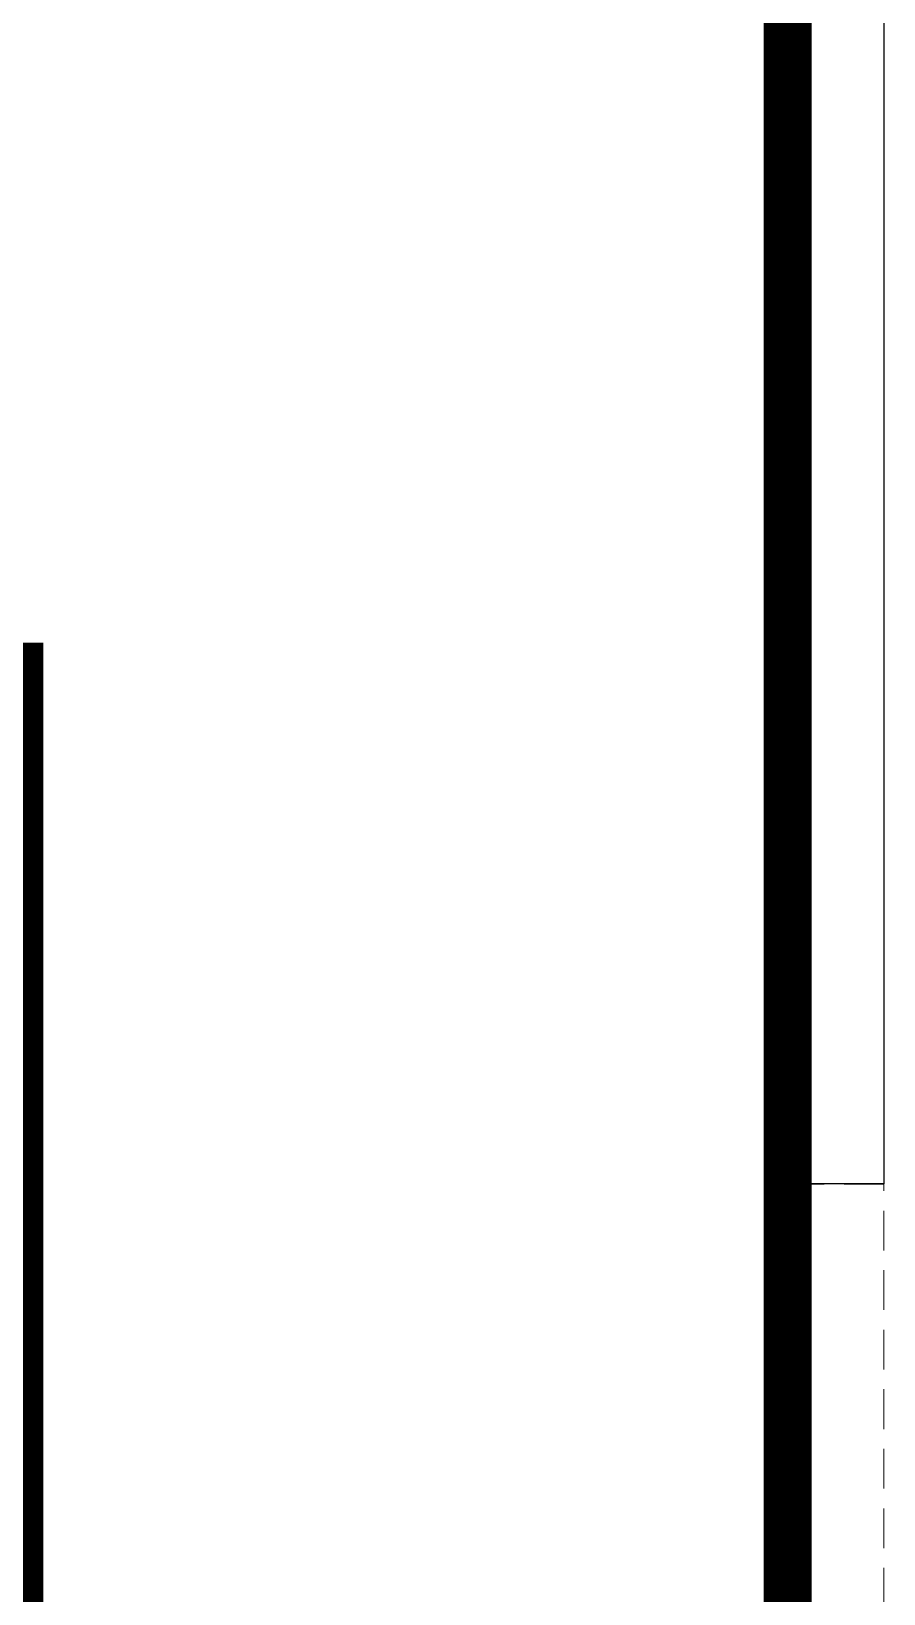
# Model space of a CAD drawing. Header units: feet. Extents: x 9789436 to 9794358, y -6779597 to -6760777.
# Drawn here: x 9791854 to 9792741, y -6765644 to -6764020 of the extents above; entities that cross this region are included whole.
import ezdxf

# ---------------------------------------------------------------- set-up
doc = ezdxf.new("R2010")
doc.units = ezdxf.units.FT
doc.header["$LTSCALE"] = 33
doc.header["$MEASUREMENT"] = 0
doc.linetypes.add('a_p6_plan_L18$0$HIDDEN', pattern=[0.375, 0.25, -0.125])
doc.linetypes.add('ACAD_ISO03W100', pattern=[30, 12, -18])
for name, color, linetype, lineweight in [('LENS-PARTITION', 21, 'Continuous', 25), ('LENS_CURTAIN', 5, 'a_p6_plan_L18$0$HIDDEN', 9), ('LK-TILES FINISH', 251, 'Continuous', 5)]:
    doc.layers.add(name, color=color, linetype=linetype, lineweight=lineweight)

msp = doc.modelspace()

# ---------------------------------------------------------------- linework, layer by layer
at = {"layer": 'LENS-PARTITION'}
msp.add_lwpolyline([(9792741.077567969, -6765218.040109259), (9792641.077567969, -6765218.040109259), (9792641.077567969, -6763918.04010926), (9792741.077567969, -6763918.04010926)], close=True, dxfattribs=at)
at = {"layer": 'LENS_CURTAIN', "ltscale": 5}
msp.add_lwpolyline([(9792741.077567969, -6765968.040109259), (9792741.077567969, -6765218.506775946), (9792641.077567969, -6765218.506775946), (9792641.077567969, -6765968.040109259)], close=True, dxfattribs=at)
at = {"layer": 'LK-TILES FINISH', "color": 212, "linetype": 'ACAD_ISO03W100', "ltscale": 0.05, "const_width": 50}
msp.add_lwpolyline([(9791891.544234658, -6763180.640191111), (9791186.144234668, -6763180.640191112), (9791186.144234668, -6764680.640191113), (9791841.544234658, -6764680.640191113), (9791841.544234658, -6766418.040109259), (9792641.077567969, -6766418.040109259), (9792641.07756797, -6763168.506775946)], dxfattribs=at)

doc.saveas('drawing.dxf')
